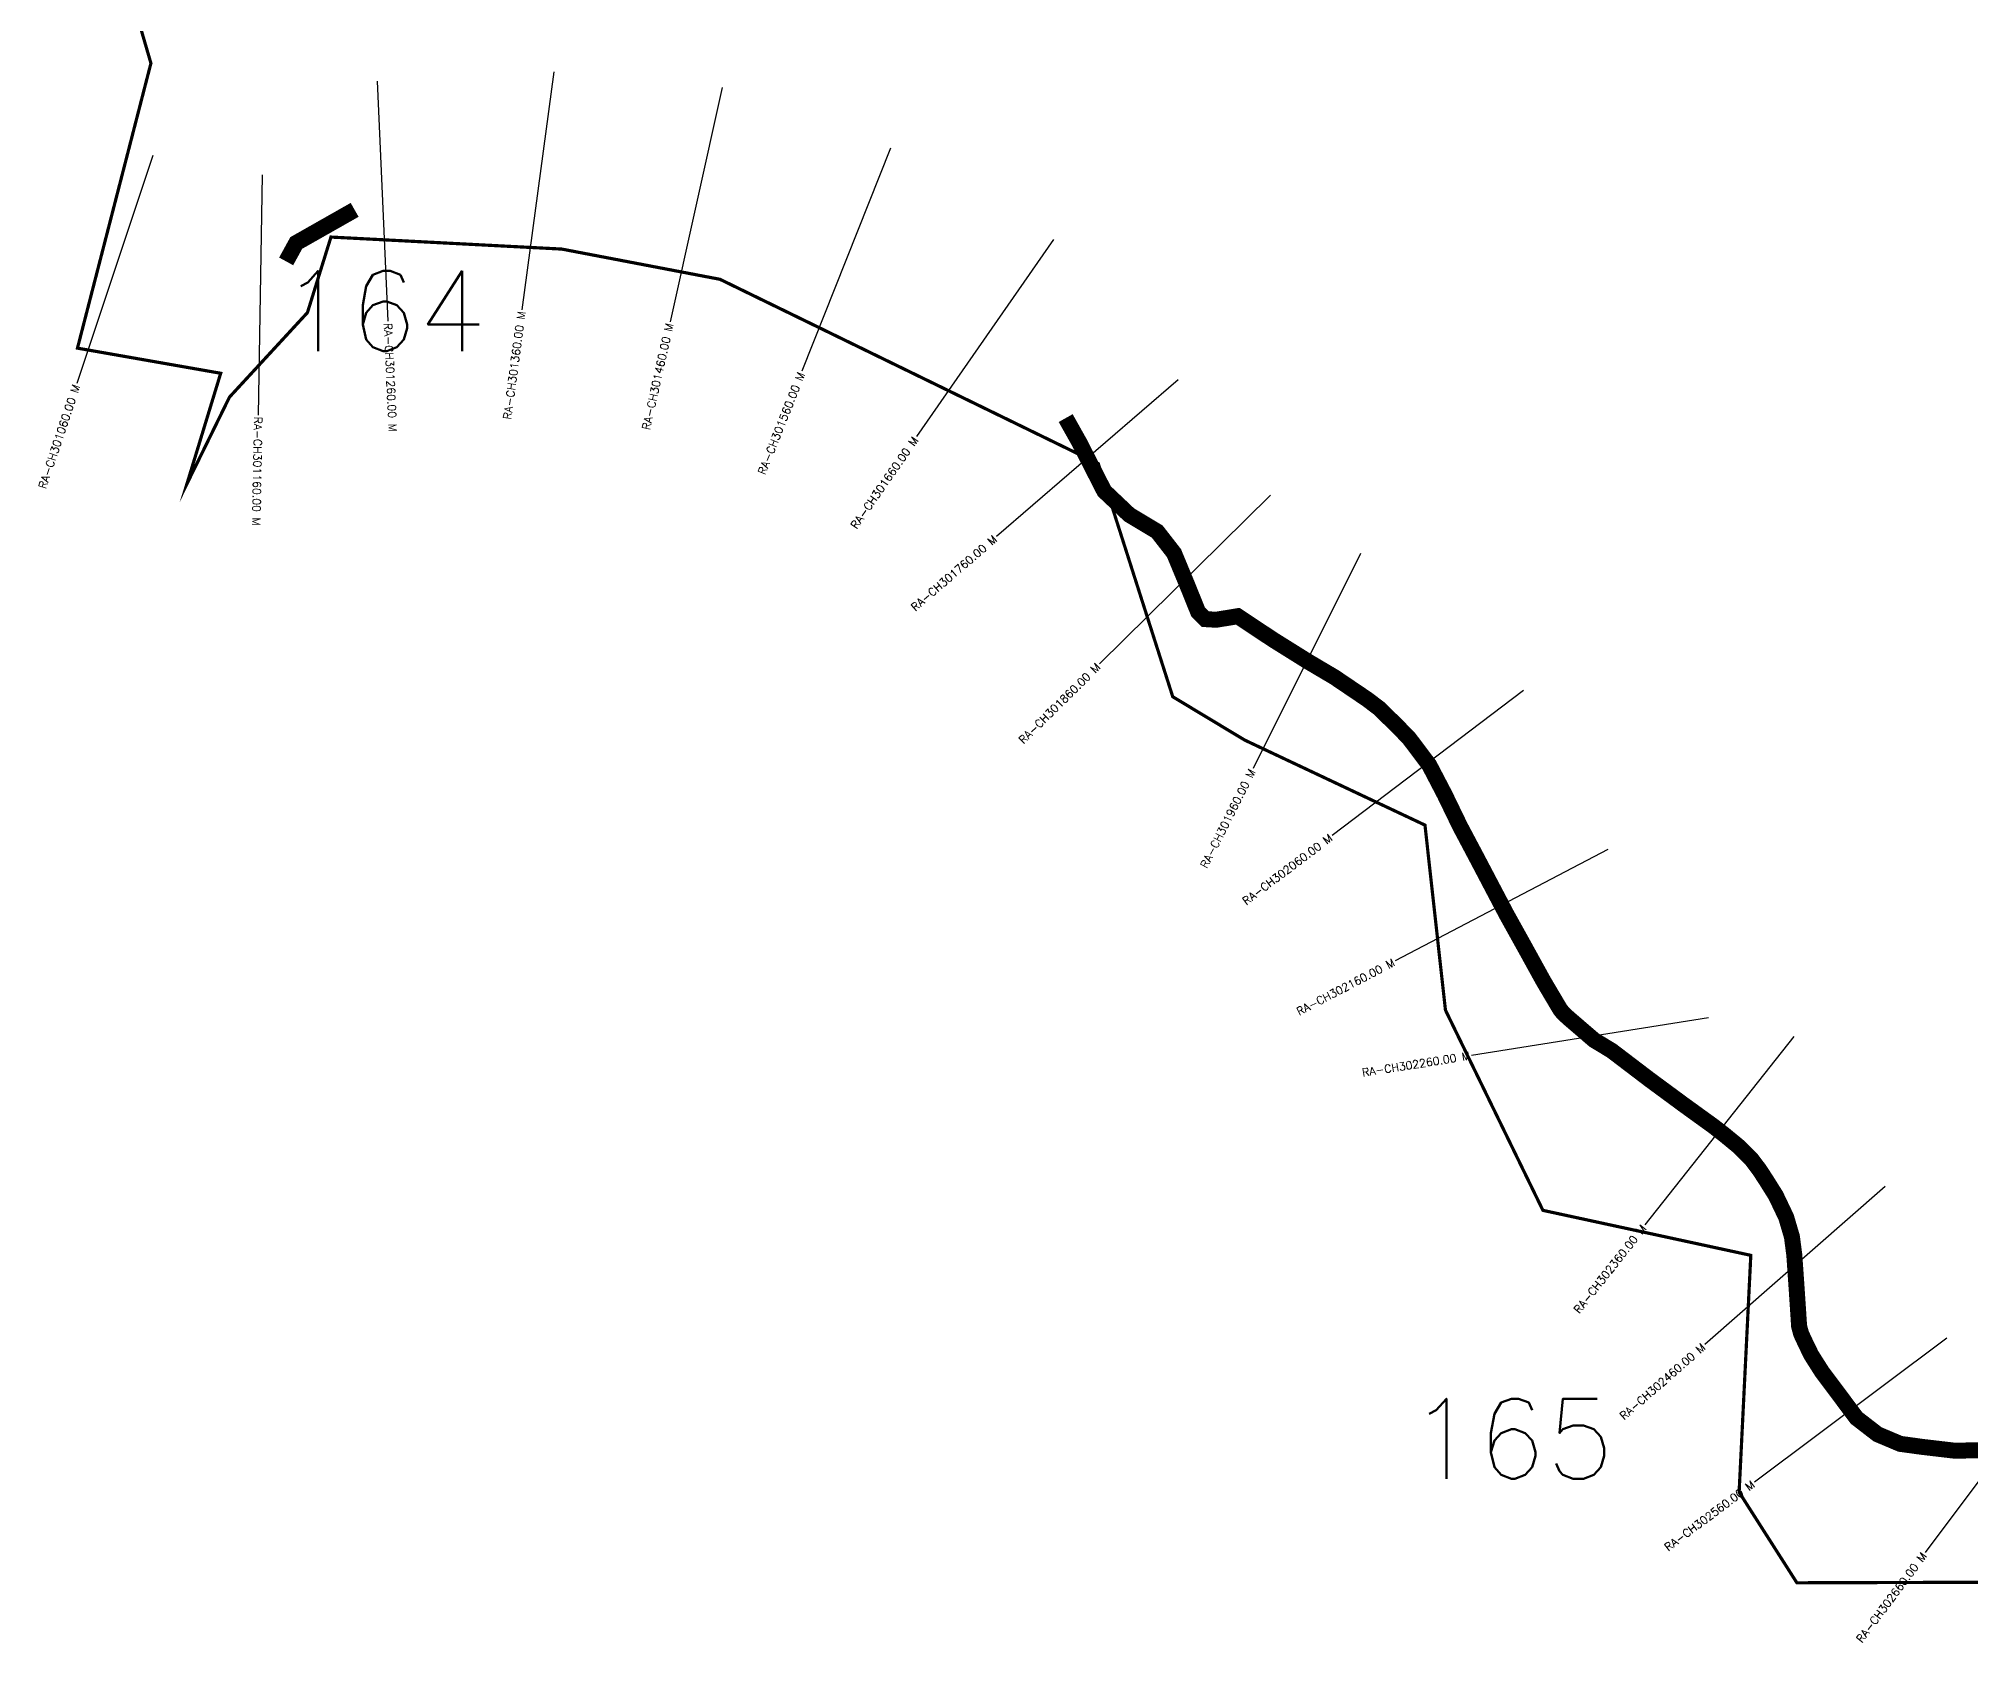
# Model space of a CAD drawing. Header units: metres. Extents: x 283358 to 285408, y 2014367 to 2017145.
# Drawn here: x 283358 to 284565, y 2014831 to 2015833 of the extents above; entities that cross this region are included whole.
import ezdxf
from ezdxf.enums import TextEntityAlignment as Align

# ---------------------------------------------------------------- set-up
doc = ezdxf.new("R2010")
doc.units = ezdxf.units.M
doc.header["$MEASUREMENT"] = 0
for name, color, linetype in [('ARTIFICIALLY PROTECTED', 4, 'Continuous'), ('CS', 134, 'Continuous'), ('CSMark', 6, 'Continuous')]:
    doc.layers.add(name, color=color, linetype=linetype)
doc.styles.get("Standard").update_dxf_attribs({"font": 'simplex.shx'})

msp = doc.modelspace()

# ---------------------------------------------------------------- linework, layer by layer
at = {"color": 6, "const_width": 2, "flags": 128}
msp.add_lwpolyline([(284663.6, 2014869.3), (284457, 2014868.7), (284420.9, 2014925.3), (284428.2, 2015073.3), (284298.3, 2015101.4), (284237.4, 2015226.5), (284224.6, 2015342.1), (284112, 2015395.2), (284067, 2015422.3), (284020.5, 2015567.9), (283784.1, 2015683.1), (283685.2, 2015702), (283541, 2015709.5), (283526.3, 2015662.3), (283477.6, 2015609.5), (283451, 2015555.3), (283472.1, 2015624.4), (283382.6, 2015640.1), (283428.5, 2015818.1), (283394.8, 2015933.7)], dxfattribs=at)
at = {"layer": 'ARTIFICIALLY PROTECTED', "const_width": 10, "flags": 128}
for points in [[(283513, 2015694.3), (283519.3, 2015705.8), (283555.8, 2015726.5)], [(284000.1, 2015596.4), (284008.8, 2015580.9), (284024.2, 2015550.8), (284039.8, 2015536), (284057.3, 2015525.5), (284067.8, 2015512), (284076.1, 2015492), (284082.8, 2015475.4), (284087.4, 2015470.8), (284094.1, 2015470.4), (284107.6, 2015472.6), (284129.3, 2015458.2), (284151.2, 2015444.5), (284168.1, 2015434.5), (284188.5, 2015420.7), (284196, 2015415), (284205.4, 2015405.8), (284214.4, 2015396.7), (284227.3, 2015379.6), (284236.9, 2015361.2), (284246.5, 2015341.4), (284257.1, 2015321.4), (284275.4, 2015286.6), (284286.9, 2015265.9), (284298.7, 2015244.5), (284309, 2015227.1), (284310.8, 2015224.8), (284314.1, 2015221.7), (284330.4, 2015207.7), (284341.2, 2015201.2), (284364.7, 2015183.3), (284386.4, 2015167.3), (284404.8, 2015154), (284411.6, 2015148.7), (284421.1, 2015140.9), (284428.4, 2015133.6), (284433.3, 2015127.1), (284437.2, 2015121.2), (284443.8, 2015110.7), (284450.3, 2015097.1), (284453.9, 2015084.9), (284455.4, 2015073.4), (284456.9, 2015051.7), (284458.4, 2015028.9), (284459.7, 2015024.2), (284462.5, 2015018.2), (284464.2, 2015014.7), (284465.9, 2015011.2), (284468.6, 2015006.9), (284472.8, 2015000.3), (284485.7, 2014983.1), (284494.2, 2014971.7), (284507.4, 2014961.5), (284521.6, 2014955.5), (284535.5, 2014953.6), (284555.9, 2014951.2), (284572.6, 2014951.6)]]:
    msp.add_lwpolyline(points, dxfattribs=at)
at = {"layer": 'CS'}
for p, q in [((283569.8, 2015806.8), (283576.6, 2015656.9)), ((283680.2, 2015812.8), (283660.2, 2015664.1)), ((283785.5, 2015802.9), (283752.9, 2015656.5)), ((283429.7, 2015760.5), (283382.3, 2015618.1)), ((283890.6, 2015765.1), (283835.3, 2015625.7)), ((283498.1, 2015748.3), (283495.5, 2015598.3)), ((283992.5, 2015707.9), (283906.9, 2015584.8)), ((284070.4, 2015620.4), (283956.9, 2015522.4)), ((284128, 2015548.2), (284021.2, 2015442.8)), ((284184.3, 2015511.7), (284117.2, 2015377.5)), ((284286.2, 2015426.1), (284166.6, 2015335.6)), ((284338.9, 2015326.9), (284206, 2015257.3)), ((284401.8, 2015221.7), (284253.7, 2015198.2)), ((284455, 2015210), (284362, 2015092.3)), ((284512.2, 2015116.4), (284399.4, 2015017.6)), ((284550.6, 2015021.5), (284430.5, 2014931.6)), ((284627, 2015007.7), (284537.1, 2014887.6))]:
    msp.add_line(p, q, dxfattribs=at)

# ---------------------------------------------------------------- texts
at = {"char_height": 50, "attachment_point": 1}
for s, insert in [('164', (283509.4, 2015688.3)), ('165', (284214.4, 2014983.7))]:
    msp.add_mtext_dynamic_manual_height_columns(s, width=84.374, gutter_width=1, heights=[74.2], dxfattribs=dict(at, insert=insert))
at = {"layer": 'CSMark'}
for s, rotation, p in [('RA-CH301360.00 M', 82.3594, (283660.1, 2015663.1)), ('RA-CH301460.00 M', 77.4194, (283752.6, 2015655.6)), ('RA-CH301560.00 M', 68.3737, (283835, 2015624.8)), ('RA-CH301060.00 M', 71.5746, (283382, 2015617.2)), ('RA-CH301660.00 M', 55.1882, (283906.3, 2015584)), ('RA-CH301760.00 M', 40.7828, (283956.1, 2015521.8)), ('RA-CH301860.00 M', 44.6278, (284020.5, 2015442.1)), ('RA-CH301960.00 M', 63.4018, (284116.7, 2015376.7)), ('RA-CH302060.00 M', 37.1322, (284165.8, 2015335)), ('RA-CH302160.00 M', 27.6516, (284205.2, 2015256.8)), ('RA-CH302260.00 M', 9.0113, (284252.7, 2015198.1)), ('RA-CH302360.00 M', 51.6696, (284361.4, 2015091.5)), ('RA-CH302460.00 M', 41.2148, (284398.7, 2015016.9)), ('RA-CH302560.00 M', 36.8089, (284429.7, 2014931)), ('RA-CH302660.00 M', 53.1474, (284536.5, 2014886.8))]:
    msp.add_text(s, height=5, rotation=rotation, dxfattribs=at).set_placement(p, align=Align.MIDDLE_RIGHT)
for s, rotation, p in [('RA-CH301260.00 M', 272.5932, (283576.6, 2015655.9)), ('RA-CH301160.00 M', 269.0188, (283495.5, 2015597.3))]:
    msp.add_text(s, height=5, rotation=rotation, dxfattribs=at).set_placement(p, align=Align.MIDDLE_LEFT)

doc.saveas('drawing.dxf')
